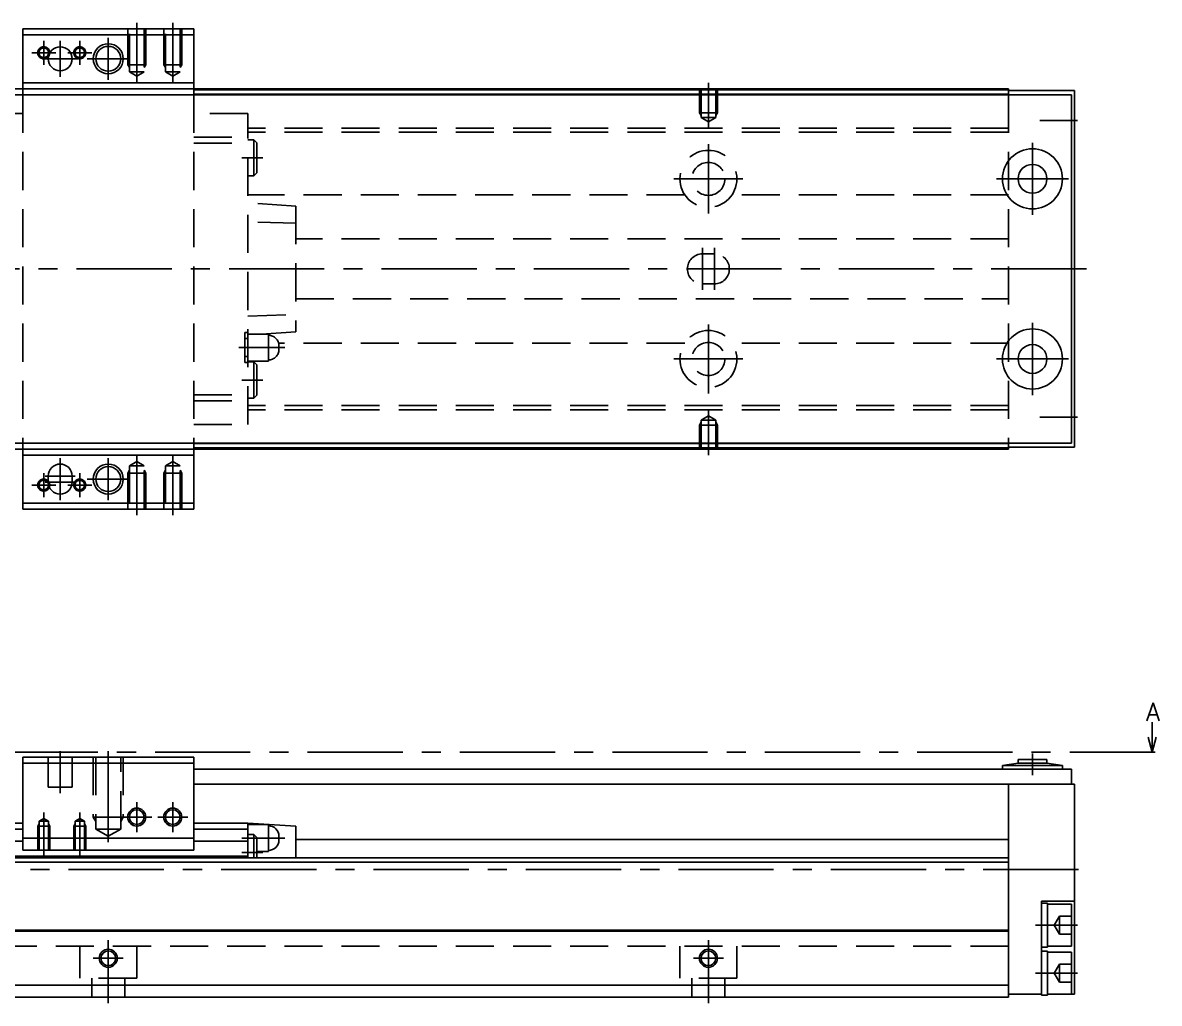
# Model space of a CAD drawing. Extents: x -2 to 720, y -8 to 279.
# Drawn here: x 530.5 to 719.9, y 9 to 172.3 of the extents above; entities that cross this region are included whole.
import ezdxf

# ---------------------------------------------------------------- set-up
doc = ezdxf.new("R2010")
doc.units = 0
doc.header["$LTSCALE"] = 0.5
doc.linetypes.add('CENTER', pattern=[50.8, 31.75, -6.35, 6.35, -6.35])
doc.linetypes.add('DASHED', pattern=[19.05, 12.7, -6.35])
for name, color, linetype in [('MSM_CENTER', 1, 'CENTER'), ('MSM_CONTINUOUS', 7, 'CONTINUOUS'), ('MSM_DASHED', 4, 'DASHED'), ('MSM_NARROW', 5, 'CONTINUOUS'), ('MSM_PART_NUMBER', 7, 'CONTINUOUS')]:
    doc.layers.add(name, color=color, linetype=linetype)
doc.styles.get("Standard").update_dxf_attribs({"font": 'txt.shx', "height": 3, "bigfont": 'bigfont.shx'})

msp = doc.modelspace()

# ---------------------------------------------------------------- linework, layer by layer
at = {"layer": 'MSM_CENTER'}
for p, q in [((549.51, 162.39), (549.51, 172.3)), ((555.51, 162.39), (555.51, 172.3)), ((534.01, 165.3), (534.01, 169.3)), ((536.76, 163.3), (536.76, 169.3)), ((540.01, 165.3), (540.01, 169.3)), ((544.76, 162.8), (544.76, 169.8)), ((536.01, 167.3), (532.01, 167.3)), ((542.01, 167.3), (538.01, 167.3)), ((533.76, 166.3), (539.76, 166.3)), ((541.26, 166.3), (548.26, 166.3)), ((644.76, 162.3), (644.76, 154.79)), ((700.01, 156), (706.26, 156)), ((644.76, 152.05), (644.76, 140.55)), ((698.76, 140.3), (698.76, 152.3)), ((570.51, 149.8), (567.01, 149.8)), ((639.01, 146.3), (650.51, 146.3)), ((692.76, 146.3), (704.76, 146.3)), ((643.76, 127.8), (643.76, 134.8)), ((645.76, 127.8), (645.76, 134.8)), ((707.76, 131.3), (256.26, 131.3)), ((644.76, 110.55), (644.76, 122.05)), ((698.76, 110.3), (698.76, 122.3)), ((566.51, 118.2), (574.21, 118.2)), ((639.01, 116.3), (650.51, 116.3)), ((692.76, 116.3), (704.76, 116.3)), ((570.51, 112.8), (567.01, 112.8)), ((644.76, 100.3), (644.76, 107.81)), ((700.01, 106.6), (706.26, 106.6)), ((536.76, 92.8), (536.76, 99.8)), ((544.76, 92.8), (544.76, 99.8)), ((549.51, 100.21), (549.51, 90.3)), ((555.51, 100.21), (555.51, 90.3)), ((534.01, 93.3), (534.01, 97.3)), ((534.26, 96.8), (539.26, 96.8)), ((540.01, 93.3), (540.01, 97.3)), ((536.01, 95.3), (532.01, 95.3)), ((534.26, 95.8), (539.26, 95.8)), ((542.01, 95.3), (538.01, 95.3)), ((541.26, 96.3), (548.26, 96.3)), ((247.76, 50.8), (718.71, 50.8)), ((536.76, 44), (536.76, 51)), ((544.76, 51), (544.76, 35.81)), ((698.76, 50.6), (698.76, 47)), ((549.51, 37.5), (549.51, 42.5)), ((555.51, 37.5), (555.51, 42.5)), ((534.01, 40.76), (534.01, 33.5)), ((540.01, 40.76), (540.01, 33.5)), ((547.01, 40), (552.01, 40)), ((553.01, 40), (558.01, 40)), ((567.01, 36.5), (574.21, 36.5)), ((567.01, 34.1), (570.51, 34.1)), ((258.76, 31.3), (707.76, 31.3)), ((706.26, 22), (699.26, 22)), ((544.76, 19.5), (544.76, 9)), ((644.76, 19.5), (644.76, 9)), ((542.26, 16.5), (547.26, 16.5)), ((642.26, 16.5), (647.26, 16.5)), ((706.26, 14), (699.26, 14))]:
    msp.add_line(p, q, dxfattribs=at)
at = {"layer": 'MSM_CONTINUOUS'}
for p, q in [((530.51, 160.3), (530.51, 171.3)), ((530.51, 171.3), (559.01, 171.3)), ((559.01, 160.3), (559.01, 171.3)), ((530.51, 170.3), (559.01, 170.3)), ((694.76, 161.3), (294.76, 161.3)), ((530.51, 162.3), (559.01, 162.3)), ((694.76, 161.1), (559.01, 161.1)), ((694.76, 161.3), (694.76, 160.3)), ((705.76, 161), (694.76, 161)), ((705.76, 161), (705.76, 101.6)), ((705.26, 160.3), (283.26, 160.3)), ((694.76, 160.4), (559.01, 160.4)), ((705.26, 102.3), (705.26, 160.3)), ((705.26, 102.3), (283.26, 102.3)), ((530.51, 91.3), (530.51, 102.3)), ((559.01, 91.3), (559.01, 102.3)), ((694.76, 102.3), (694.76, 101.3)), ((694.76, 101.3), (294.76, 101.3)), ((694.76, 102.2), (559.01, 102.2)), ((694.76, 101.5), (559.01, 101.5)), ((705.76, 101.6), (694.76, 101.6)), ((530.51, 100.3), (559.01, 100.3)), ((534.76, 96.8), (534.76, 95.8)), ((538.76, 95.8), (538.76, 96.8)), ((530.51, 92.3), (559.01, 92.3)), ((530.51, 91.3), (559.01, 91.3)), ((718.71, 50.8), (718.71, 55.8)), ((718.71, 50.8), (718.04, 53.3)), ((719.38, 53.3), (718.71, 50.8)), ((530.51, 50), (559.01, 50)), ((530.51, 34.5), (530.51, 50)), ((559.01, 34.5), (559.01, 50)), ((696.36, 49.6), (696.36, 49)), ((701.16, 49.6), (696.36, 49.6)), ((701.16, 49), (701.16, 49.6)), ((719.21, 50.8), (718.21, 50.8)), ((530.51, 49), (559.01, 49)), ((705.26, 48), (559.01, 48)), ((696.36, 49), (693.76, 48.6)), ((693.76, 48.6), (693.76, 48)), ((703.76, 48.6), (693.76, 48.6)), ((701.16, 49), (696.36, 49)), ((703.76, 48.6), (701.16, 49)), ((703.76, 48), (703.76, 48.6)), ((705.26, 45.5), (705.26, 48)), ((705.76, 45.5), (559.01, 45.5)), ((694.76, 45.5), (694.76, 10)), ((705.76, 45.5), (705.76, 10.5)), ((521.51, 39), (530.51, 39)), ((521.51, 38), (530.51, 38)), ((559.01, 39), (568.01, 39)), ((559.01, 38), (568.01, 38)), ((568.01, 39), (576.01, 38.5)), ((568.01, 39), (568.01, 33.2)), ((571.46, 38.75), (568.01, 38.75)), ((571.46, 38.75), (571.46, 34.25)), ((576.01, 38.5), (576.01, 33.2)), ((521.51, 36), (530.51, 36)), ((530.51, 36.5), (559.01, 36.5)), ((559.01, 36), (568.01, 36)), ((569.01, 37.1), (568.01, 37.1)), ((569.51, 36.6), (569.01, 37.1)), ((569.01, 37.1), (569.01, 33.2)), ((569.51, 36.6), (569.51, 33.2)), ((573.21, 36.8), (573.21, 36.2)), ((576.01, 36.3), (694.76, 36.3)), ((530.51, 34.5), (559.01, 34.5)), ((569.51, 34.25), (571.46, 34.25)), ((694.76, 33.2), (294.76, 33.2)), ((694.76, 32.5), (294.76, 32.5)), ((521.51, 33.5), (568.01, 33.5)), ((705.76, 26), (700.26, 26)), ((700.26, 26), (700.26, 10.35)), ((701.26, 25.65), (700.26, 25.65)), ((701.26, 25.65), (701.26, 18.35)), ((705.26, 25.5), (701.26, 25.5)), ((705.26, 25.5), (705.26, 18.5)), ((694.76, 21.2), (294.76, 21.2)), ((694.76, 21), (294.76, 21)), ((700.26, 18.35), (701.26, 18.35)), ((701.26, 17.65), (700.26, 17.65)), ((701.26, 18.5), (705.26, 18.5)), ((701.26, 17.65), (701.26, 10.35)), ((705.26, 17.5), (701.26, 17.5)), ((705.26, 17.5), (705.26, 10.5)), ((694.76, 12), (285.26, 12)), ((694.76, 10), (294.76, 10)), ((700.26, 10.5), (694.76, 10.5)), ((700.26, 10.35), (701.26, 10.35)), ((701.26, 10.5), (705.76, 10.5))]:
    msp.add_line(p, q, dxfattribs=at)
for centre, radius in [((536.76, 166.3), 2), ((544.76, 166.3), 2.07), ((698.76, 146.3), 5), ((698.76, 146.3), 2.4), ((698.76, 116.3), 5), ((698.76, 116.3), 2.4), ((544.76, 96.3), 2.07), ((549.51, 40), 1.23), ((555.51, 40), 1.23), ((544.76, 16.5), 1.23), ((644.76, 16.5), 1.23)]:
    msp.add_circle(centre, radius, dxfattribs=at)
for centre, radius, start, end in [((536.76, 96.8), 2, 0, 180), ((536.76, 95.8), 2, 180, 0), ((571.46, 36.8), 1.75, 0, 90), ((571.46, 36.2), 1.75, 270, 0)]:
    msp.add_arc(centre, radius, start, end, dxfattribs=at)
at = {"layer": 'MSM_DASHED'}
for p, q in [((548.01, 171.3), (548.01, 165.3)), ((548.28, 164.1), (548.28, 171.3)), ((550.74, 171.3), (550.74, 164.1)), ((551.01, 171.3), (551.01, 165.3)), ((554.01, 171.3), (554.01, 165.3)), ((554.28, 164.1), (554.28, 171.3)), ((556.74, 171.3), (556.74, 164.1)), ((557.01, 171.3), (557.01, 165.3)), ((551.01, 165.3), (548.01, 165.3)), ((548.28, 164.83), (548.01, 165.3)), ((550.74, 164.83), (551.01, 165.3)), ((557.01, 165.3), (554.01, 165.3)), ((554.28, 164.83), (554.01, 165.3)), ((556.74, 164.83), (557.01, 165.3)), ((550.74, 164.1), (548.28, 164.1)), ((549.51, 163.39), (548.28, 164.1)), ((550.74, 164.1), (549.51, 163.39)), ((556.74, 164.1), (554.28, 164.1)), ((555.51, 163.39), (554.28, 164.1)), ((556.74, 164.1), (555.51, 163.39)), ((643.26, 161.3), (643.26, 157.3)), ((643.53, 156.5), (643.53, 161.3)), ((645.99, 161.3), (645.99, 156.5)), ((646.26, 161.3), (646.26, 157.3)), ((530.51, 160.3), (530.51, 102.3)), ((559.01, 160.3), (559.01, 102.3)), ((694.76, 160.3), (694.76, 102.3)), ((530.51, 157.2), (521.51, 157.2)), ((568.01, 157.2), (559.01, 157.2)), ((568.01, 105.4), (568.01, 157.2)), ((643.53, 156.83), (643.26, 157.3)), ((643.26, 157.3), (646.26, 157.3)), ((645.99, 156.83), (646.26, 157.3)), ((643.53, 156.5), (645.99, 156.5)), ((644.76, 155.79), (643.53, 156.5)), ((645.99, 156.5), (644.76, 155.79)), ((694.76, 154.75), (568.01, 154.75)), ((694.76, 154.05), (568.01, 154.05)), ((521.51, 153.25), (530.51, 153.25)), ((521.51, 152.25), (530.51, 152.25)), ((559.01, 153.25), (568.01, 153.25)), ((559.01, 152.25), (568.01, 152.25)), ((569.01, 152.8), (568.01, 152.8)), ((569.01, 152.8), (569.01, 146.8)), ((569.51, 152.3), (569.01, 152.8)), ((569.51, 152.3), (569.51, 147.3)), ((568.01, 146.8), (569.01, 146.8)), ((569.01, 146.8), (569.51, 147.3)), ((640.81, 143.66), (568.01, 143.66)), ((576.01, 141.77), (568.01, 142.3)), ((694.76, 143.66), (648.71, 143.66)), ((576.01, 141.77), (576.01, 120.83)), ((576.01, 138.9), (568.01, 139.16)), ((694.76, 136.3), (576.01, 136.3)), ((645.76, 133.8), (643.76, 133.8)), ((643.76, 128.8), (645.76, 128.8)), ((576.01, 126.3), (694.76, 126.3)), ((568.01, 123.44), (576.01, 123.7)), ((567.51, 120.7), (568.01, 120.7)), ((567.51, 115.7), (567.51, 120.7)), ((568.01, 119.7), (567.51, 119.7)), ((571.46, 120.45), (568.01, 120.45)), ((570.27, 120.45), (576.01, 120.83)), ((571.46, 120.45), (571.46, 115.95)), ((640.81, 118.94), (573.15, 118.94)), ((573.21, 118.5), (573.21, 117.9)), ((694.76, 118.94), (648.71, 118.94)), ((567.51, 116.7), (568.01, 116.7)), ((567.51, 115.7), (568.01, 115.7)), ((568.01, 115.95), (571.46, 115.95)), ((569.01, 115.8), (568.01, 115.8)), ((569.51, 115.3), (569.01, 115.8)), ((569.01, 115.8), (569.01, 109.8)), ((569.51, 115.3), (569.51, 110.3)), ((521.51, 110.35), (530.51, 110.35)), ((559.01, 110.35), (568.01, 110.35)), ((569.01, 109.8), (569.51, 110.3)), ((521.51, 109.35), (530.51, 109.35)), ((559.01, 109.35), (568.01, 109.35)), ((568.01, 109.8), (569.01, 109.8)), ((694.76, 108.55), (568.01, 108.55)), ((694.76, 107.85), (568.01, 107.85)), ((644.76, 106.81), (643.53, 106.1)), ((643.53, 106.1), (643.53, 101.3)), ((643.53, 106.1), (645.99, 106.1)), ((645.99, 106.1), (644.76, 106.81)), ((645.99, 101.3), (645.99, 106.1)), ((521.51, 105.4), (530.51, 105.4)), ((559.01, 105.4), (568.01, 105.4)), ((643.53, 105.77), (643.26, 105.3)), ((643.26, 101.3), (643.26, 105.3)), ((643.26, 105.3), (646.26, 105.3)), ((645.99, 105.77), (646.26, 105.3)), ((646.26, 101.3), (646.26, 105.3)), ((549.51, 99.21), (548.28, 98.5)), ((548.28, 98.5), (548.28, 91.3)), ((550.74, 98.5), (548.28, 98.5)), ((550.74, 98.5), (549.51, 99.21)), ((550.74, 91.3), (550.74, 98.5)), ((555.51, 99.21), (554.28, 98.5)), ((554.28, 98.5), (554.28, 91.3)), ((556.74, 98.5), (554.28, 98.5)), ((556.74, 98.5), (555.51, 99.21)), ((556.74, 91.3), (556.74, 98.5)), ((548.28, 97.77), (548.01, 97.3)), ((551.01, 97.3), (548.01, 97.3)), ((548.01, 91.3), (548.01, 97.3)), ((550.74, 97.77), (551.01, 97.3)), ((551.01, 91.3), (551.01, 97.3)), ((554.28, 97.77), (554.01, 97.3)), ((557.01, 97.3), (554.01, 97.3)), ((554.01, 91.3), (554.01, 97.3)), ((556.74, 97.77), (557.01, 97.3)), ((557.01, 91.3), (557.01, 97.3)), ((534.76, 45), (534.76, 50)), ((538.76, 45), (538.76, 50)), ((542.26, 50), (542.26, 40)), ((542.69, 50), (542.69, 38)), ((546.83, 38), (546.83, 50)), ((547.26, 50), (547.26, 40)), ((534.76, 45), (538.76, 45)), ((547.26, 40), (542.26, 40)), ((542.69, 39.25), (542.26, 40)), ((546.83, 39.25), (547.26, 40)), ((533.23, 38.87), (533.01, 38.5)), ((535.01, 38.5), (533.01, 38.5)), ((533.01, 34.5), (533.01, 38.5)), ((534.01, 39.76), (533.23, 39.31)), ((534.79, 39.31), (533.23, 39.31)), ((533.23, 39.31), (533.23, 34.5)), ((534.79, 39.31), (534.01, 39.76)), ((534.79, 34.5), (534.79, 39.31)), ((534.79, 38.87), (535.01, 38.5)), ((535.01, 34.5), (535.01, 38.5)), ((539.23, 38.87), (539.01, 38.5)), ((541.01, 38.5), (539.01, 38.5)), ((539.01, 34.5), (539.01, 38.5)), ((540.01, 39.76), (539.23, 39.31)), ((540.79, 39.31), (539.23, 39.31)), ((539.23, 39.31), (539.23, 34.5)), ((540.79, 39.31), (540.01, 39.76)), ((540.79, 34.5), (540.79, 39.31)), ((540.79, 38.87), (541.01, 38.5)), ((541.01, 34.5), (541.01, 38.5)), ((546.83, 38), (542.69, 38)), ((542.69, 38), (544.76, 36.81)), ((544.76, 36.81), (546.83, 38)), ((703.26, 23.5), (702.4, 22)), ((703.26, 20.5), (703.26, 23.5)), ((703.26, 23.5), (705.26, 23.5)), ((703.26, 20.5), (702.4, 22)), ((703.26, 22), (705.26, 22)), ((703.26, 20.5), (705.26, 20.5)), ((694.76, 18.5), (294.76, 18.5)), ((540.01, 18.5), (540.01, 13.2)), ((549.51, 13.2), (549.51, 18.5)), ((640.01, 18.5), (640.01, 13.2)), ((649.51, 13.2), (649.51, 18.5)), ((703.26, 15.5), (702.4, 14)), ((703.26, 12.5), (703.26, 15.5)), ((703.26, 15.5), (705.26, 15.5)), ((703.26, 12.5), (702.4, 14)), ((703.26, 14), (705.26, 14)), ((549.51, 13.2), (540.01, 13.2)), ((542.01, 13.2), (542.01, 10)), ((547.51, 10), (547.51, 13.2)), ((649.51, 13.2), (640.01, 13.2)), ((642.01, 13.2), (642.01, 10)), ((647.51, 10), (647.51, 13.2)), ((703.26, 12.5), (705.26, 12.5))]:
    msp.add_line(p, q, dxfattribs=at)
for centre, radius in [((534.01, 167.3), 1), ((534.01, 167.3), 0.784), ((540.01, 167.3), 1), ((540.01, 167.3), 0.784), ((644.76, 146.3), 4.75), ((644.76, 146.3), 2.75), ((644.76, 116.3), 4.75), ((644.76, 116.3), 2.75), ((534.01, 95.3), 1), ((534.01, 95.3), 0.784), ((540.01, 95.3), 1), ((540.01, 95.3), 0.784)]:
    msp.add_circle(centre, radius, dxfattribs=at)
for centre, radius, start, end in [((643.76, 131.3), 2.5, 90, 270), ((645.76, 131.3), 2.5, 270, 90), ((571.46, 118.5), 1.75, 0, 90), ((571.46, 117.9), 1.75, 270, 0)]:
    msp.add_arc(centre, radius, start, end, dxfattribs=at)
at = {"layer": 'MSM_NARROW'}
for centre, radius in [((544.76, 166.3), 2.5), ((544.76, 96.3), 2.5), ((549.51, 40), 1.5), ((555.51, 40), 1.5), ((544.76, 16.5), 1.5), ((644.76, 16.5), 1.5)]:
    msp.add_circle(centre, radius, dxfattribs=at)

# ---------------------------------------------------------------- texts
at = {"layer": 'MSM_PART_NUMBER'}
msp.add_text('A', height=3, dxfattribs=at).set_placement((717.7, 56.05))

doc.saveas('drawing.dxf')
